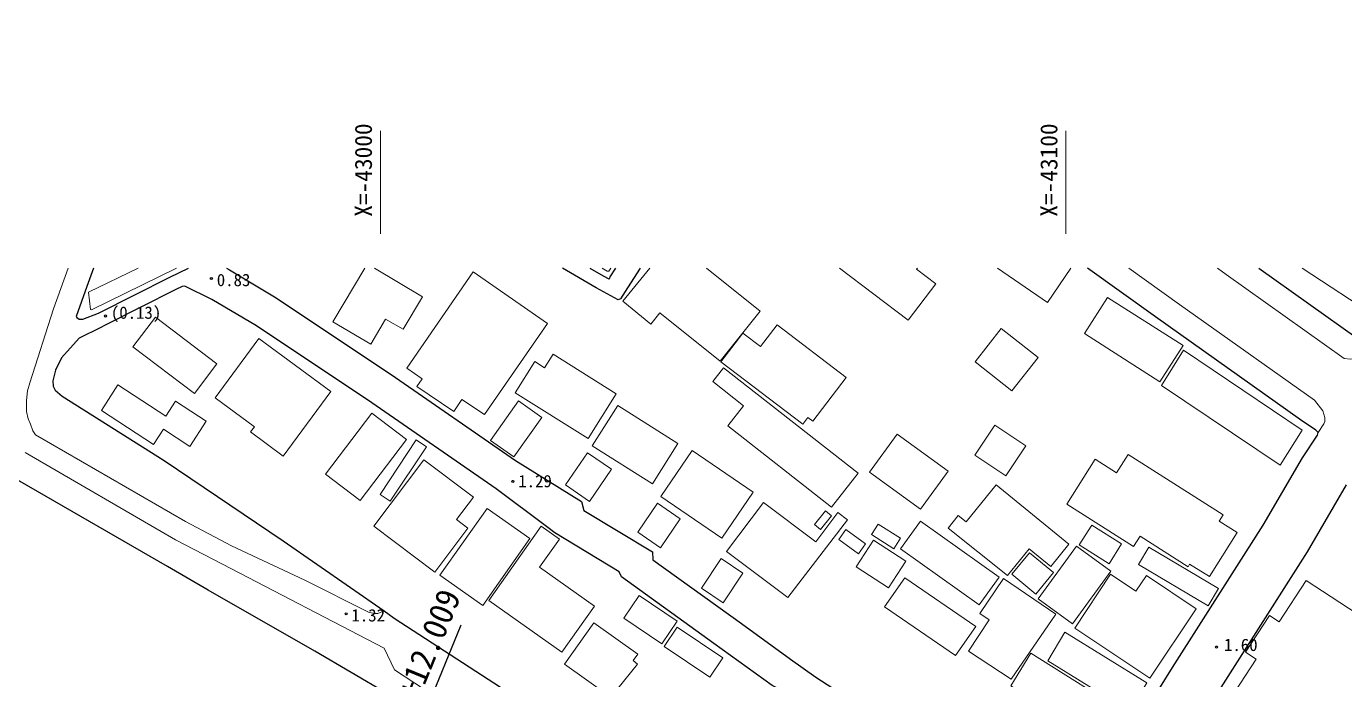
# Model space of a CAD drawing. Header units: metres. Extents: x -18 to 909, y -213 to 1219.
# Drawn here: x 188.3 to 380.6, y 494 to 589.3 of the extents above; entities that cross this region are included whole.
import ezdxf
from ezdxf.enums import TextEntityAlignment as Align

# ---------------------------------------------------------------- set-up
doc = ezdxf.new("R2010")
doc.units = ezdxf.units.M
doc.linetypes.add('CENTER', pattern=[5.08, 3.175, -0.635, 0.635, -0.635])
for name, color, linetype in [('S-SUV', 7, 'Continuous'), ('S-SUV-CELN', 7, 'Continuous'), ('S-SUV-HTXT', 7, 'Continuous'), ('S-SUV-RIV', 7, 'Continuous'), ('S-SUV-SRVR', 7, 'Continuous'), ('S-SUV-STR', 7, 'Continuous'), ('S-SUV-TTL', 7, 'Continuous')]:
    doc.layers.add(name, color=color, linetype=linetype)
doc.styles.add('JP', font='msgothic.ttc')

msp = doc.modelspace()

# ---------------------------------------------------------------- linework, layer by layer
at = {"layer": 'S-SUV', "lineweight": 25, "true_color": 0xffffff}
msp.add_line((230.06, 449.04), (251.76, 502.02), dxfattribs=at)
at = {"layer": 'S-SUV', "lineweight": 13, "true_color": 0xffffff}
for points in [[(188.84, 537.29), (192.31, 548.07), (194.42, 554)], [(349.15, 554), (356.57, 548.73), (376.25, 534.74)], [(362.1, 554), (363.37, 553.1), (380.6, 540.85)], [(385.8, 543.11), (384.91, 542.09), (383.84, 541.26), (382.44, 540.88), (381.52, 540.75), (380.6, 540.85)], [(188.84, 537.29), (188.53, 536.11), (188.35, 534.71), (188.36, 533.09), (188.59, 532.02), (188.96, 531.25), (189.29, 530.29), (189.68, 529.7), (211.57, 517.05), (218.28, 513.54)], [(376.25, 534.74), (377.47, 533.21), (377.77, 532.22), (377.74, 531.66), (377.62, 531.3), (376.77, 530.04)], [(321.45, 444.31), (309.37, 451.09), (304.45, 454.05), (300.91, 457.27), (299.05, 459.65), (297.57, 461.79), (296.73, 462.75), (295.72, 463.51), (292.94, 465.58), (276.59, 475.87), (251.74, 491.7), (247.97, 491.58), (242.04, 495.46), (240.55, 498.62), (216.96, 510.84), (210.12, 514.42), (188.18, 527.11)], [(240.53, 504.03), (239.59, 503.66), (239.07, 503.65), (238.26, 503.87), (228.96, 508.54), (218.28, 513.54)]]:
    msp.add_lwpolyline(points, dxfattribs=at)
at = {"layer": 'S-SUV-CELN', "linetype": 'CENTER', "lineweight": 25, "true_color": 0xffffff}
for start, end in [(248.8722, 247.7276), (251.6868, 248.8722), (251.7369, 251.6868), (254.6017, 251.7369), (255.646, 254.6017)]:
    msp.add_arc((381.66, 819.2), 400, start, end, dxfattribs=at)
at = {"layer": 'S-SUV-RIV', "lineweight": 13, "true_color": 0x0000ff}
for points in [[(197.41, 550.52), (204.63, 554)], [(210.26, 554), (197.84, 547.94), (197.68, 547.96), (197.41, 550.52)], [(273.6, 554), (273.33, 553.58), (273.09, 553.58), (272.35, 554)]]:
    msp.add_lwpolyline(points, dxfattribs=at)
at = {"layer": 'S-SUV-SRVR', "lineweight": 25, "true_color": 0x808080}
for points in [[(198.13, 554), (197.17, 551.31), (195.62, 546.95), (195.72, 546.79), (196.04, 546.56), (196.56, 546.56), (198.86, 547.43), (209.26, 552.68), (211.97, 554)], [(217.55, 554), (217.97, 553.75)], [(271.48, 551.16), (266.55, 554)], [(270.56, 554), (272.48, 552.89), (273.31, 552.47), (273.44, 552.53), (273.51, 552.74), (274.32, 554)], [(277.88, 554), (276.03, 551.12)], [(374.22, 531.89), (353.08, 546.92), (343.12, 554)], [(368.14, 554), (382.63, 543.71)], [(217.97, 553.75), (224.55, 549.83), (241.58, 538.49), (259.71, 525.94), (269.3, 519.99), (269.68, 518.69), (279.69, 512.64), (279.74, 511.5), (292.64, 502.2), (299.82, 497.02), (303.5, 494.39), (317.15, 485.54), (323.76, 481.36), (338.4, 472.02)], [(210.13, 550.88), (199.76, 545.64)], [(215.41, 549.45), (211.48, 551.37), (211.06, 551.31), (210.13, 550.88)], [(276.03, 551.12), (275.03, 549.53), (274.66, 549.41), (271.48, 551.16)], [(336.14, 468.48), (321.62, 477.75), (315.03, 482.14), (301.23, 491.09), (297.14, 493.17), (288.63, 499.29), (275.17, 509), (274.83, 509.74), (265.41, 515.42), (264.24, 516.36), (256.87, 521.82), (238.74, 534.37), (221.89, 545.6), (215.41, 549.45)], [(199.76, 545.64), (199.19, 545.37), (196.03, 543.82), (193.47, 540.93), (192.57, 539.12), (192.22, 537.56)], [(192.22, 537.56), (192.26, 536.81), (192.52, 536.24), (193.56, 535.34)], [(193.56, 535.34), (208.46, 525.97), (225.82, 514.24), (240.53, 504.03)], [(376.77, 530.04), (376.44, 530.41), (374.22, 531.89)], [(374.48, 526.37), (376.7, 529.67), (376.77, 530.04)], [(340.87, 472.15), (344.44, 477.95), (355.53, 495.8), (368.77, 516.55), (374.48, 526.37)], [(320.62, 442.27), (312.12, 446.65), (291.63, 456.73), (294.05, 461.04), (274.62, 472.4), (251.62, 485.75), (230.41, 498.18), (214.84, 507.06), (208.92, 510.49), (186.18, 523.65)], [(380.87, 522.44), (375.17, 512.64), (361.89, 491.82), (350.87, 474.09), (347.15, 468.05), (343.08, 462.17), (333.86, 447.11), (333.58, 446.02)], [(240.53, 504.03), (242.01, 503), (257.52, 492.9), (273.08, 482.9), (296.85, 468.55), (301.75, 466.18)]]:
    msp.add_lwpolyline(points, dxfattribs=at)
for centre in [(215.33, 552.5), (199.9, 547.03), (259.31, 522.92), (235, 503.61), (361.94, 498.77)]:
    msp.add_circle(centre, 0.15, dxfattribs=at)
at = {"layer": 'S-SUV-STR', "lineweight": 13, "true_color": 0x808080}
for points in [[(243.29, 545.1), (240.75, 546.59), (238.6, 542.91), (233.07, 546.18), (237.72, 554)], [(239.13, 554), (246.12, 549.83), (243.29, 545.1)], [(289.56, 540.45), (280.74, 547.49), (279.45, 545.86), (275.37, 549.17), (279.31, 554)], [(287.56, 554), (295.4, 547.71), (289.56, 540.45)], [(316.99, 546.44), (306.94, 554)], [(318.32, 554), (318.21, 553.86), (321.02, 551.73), (316.99, 546.44)], [(337.3, 549.02), (330.03, 554)], [(340.72, 554), (337.3, 549.02)], [(385.6, 546.69), (374.44, 553.98), (374.45, 554)], [(255.15, 532.65), (251.88, 534.87), (250.68, 533.1), (245.3, 536.75), (246.08, 537.87), (243.82, 539.44), (253.54, 553.45), (264.38, 545.92), (255.15, 532.65)], [(353.7, 537.43), (342.68, 544.46), (346.07, 549.75), (357.09, 542.73), (353.7, 537.43)], [(212.87, 535.71), (203.87, 542.52), (207.16, 546.86), (216.15, 540.04), (212.87, 535.71)], [(301.6, 531.24), (289.66, 540.36), (292.87, 544.55), (295.45, 542.58), (297.88, 545.76), (307.93, 538.06), (303.05, 531.69), (302.35, 532.23), (301.6, 531.24)], [(332.1, 536.12), (326.73, 540.36), (330.56, 545.22), (335.94, 540.98), (332.1, 536.12)], [(225.79, 526.61), (221.03, 530.12), (221.6, 530.89), (215.87, 535.11), (222.27, 543.77), (232.75, 536.04), (225.79, 526.61)], [(270.28, 529.15), (259.65, 535.84), (262.51, 540.38), (263.92, 539.49), (265.17, 541.48), (274.39, 535.67), (270.28, 529.15)], [(371.26, 525.29), (353.95, 536.92), (357.13, 542.04), (374.45, 530.41), (371.26, 525.29)], [(305.81, 519.17), (290.68, 531.04), (292.97, 533.95), (288.48, 537.48), (290.06, 539.49), (309.68, 524.1), (305.81, 519.17)], [(212.2, 528.02), (208.33, 530.54), (206.91, 528.3), (199.28, 533.26), (201.68, 536.99), (208.68, 532.44), (210.09, 534.6), (214.58, 531.68), (212.2, 528.02)], [(259.46, 526.49), (256.07, 528.88), (260.14, 534.64), (263.52, 532.25), (259.46, 526.49)], [(237.02, 520.12), (232, 523.97), (238.75, 532.87), (243.77, 529.02), (237.02, 520.12)], [(279.67, 522.56), (270.9, 528.12), (274.62, 533.98), (283.38, 528.42), (279.67, 522.56)], [(331.2, 523.72), (326.7, 526.74), (329.64, 531.13), (334.14, 528.11), (331.2, 523.72)], [(241.43, 520.03), (239.94, 521.02), (245.21, 528.96), (246.7, 527.97), (241.43, 520.03)], [(318.79, 518.86), (311.35, 524.25), (315.36, 529.78), (322.79, 524.39), (318.79, 518.86)], [(270.5, 520), (266.98, 522.41), (270.2, 527.1), (273.72, 524.69), (270.5, 520)], [(289.81, 514.65), (280.9, 520.74), (285.46, 527.42), (294.37, 521.33), (289.81, 514.65)], [(247.92, 509.69), (239.01, 516.38), (246.3, 526.08), (253.56, 520.63), (251.1, 517.35), (252.75, 516.11), (247.92, 509.69)], [(357.8, 510.48), (350.8, 514.92), (349.86, 513.44), (340.12, 519.6), (344.26, 526.14), (347.36, 524.18), (349.06, 526.86), (362.91, 518.06), (362.32, 517.14), (364.99, 515.47), (360.94, 509.03), (358.03, 510.85), (357.8, 510.48)], [(331.45, 509.18), (322.81, 516.12), (324.29, 517.95), (325.44, 517.01), (329.82, 522.4), (340.42, 513.76), (337.77, 510.52), (334.64, 513.09), (331.45, 509.18)], [(280.87, 513.22), (277.55, 515.53), (280.41, 519.76), (283.73, 517.44), (280.87, 513.22)], [(299.41, 506.01), (290.49, 512.72), (295.85, 519.84), (303.5, 514.09), (306.73, 518.4), (308.14, 517.31), (299.41, 506.01)], [(254.92, 504.85), (248.68, 509.27), (255.56, 518.99), (261.8, 514.58), (254.92, 504.85)], [(304.17, 515.91), (303.33, 516.62), (304.94, 518.63), (305.78, 517.92), (304.17, 515.91)], [(266.47, 498.01), (255.79, 505.55), (263.46, 516.39), (266.13, 514.51), (263.22, 510.39), (271.22, 504.74), (266.47, 498.01)], [(309.74, 512.37), (306.85, 514.47), (307.87, 515.91), (310.76, 513.8), (309.74, 512.37)], [(314.87, 513.11), (311.63, 515.17), (312.6, 516.69), (315.84, 514.64), (314.87, 513.11)], [(327.35, 504.94), (315.88, 513.1), (318.76, 517.14), (330.23, 508.98), (327.35, 504.94)], [(346.29, 510.92), (341.92, 513.67), (343.75, 516.56), (348.11, 513.81), (346.29, 510.92)], [(314.12, 507.39), (309.4, 510.45), (311.92, 514.34), (316.64, 511.27), (314.12, 507.39)], [(340.94, 502.15), (335.93, 505.81), (341.54, 513.49), (346.56, 509.83), (340.94, 502.15)], [(290.01, 505.23), (286.84, 507.37), (289.7, 511.7), (292.88, 509.55), (290.01, 505.23)], [(335.58, 506.5), (332.1, 509.38), (334.68, 512.51), (338.16, 509.63), (335.58, 506.5)], [(360.76, 504.78), (350.58, 510.8), (352.07, 513.32), (362.24, 507.3), (360.76, 504.78)], [(323.86, 497.52), (313.5, 504.64), (316.5, 508.88), (326.86, 501.76), (323.86, 497.52)], [(331.98, 494.07), (325.76, 498.17), (328.79, 502.75), (327.41, 503.66), (330.9, 508.77), (338.5, 503.54), (331.98, 494.07)], [(352.23, 494.25), (341.3, 501.54), (346.5, 509.38), (350.2, 506.91), (351.73, 509.22), (358.97, 504.35), (352.23, 494.25)], [(383.79, 476.7), (371.23, 484.9), (373.83, 488.88), (371.88, 490.15), (369.12, 485.93), (363.08, 489.87), (367.73, 497), (366.19, 498.01), (369.7, 503.38), (371.12, 502.46), (375.05, 508.48), (383.58, 502.9), (386.98, 508.1), (392.61, 504.42), (391.64, 502.94), (393, 502.05), (387.53, 493.67), (390.83, 491.51), (386.53, 484.93), (384.09, 486.52), (383.39, 485.45), (387.67, 482.74), (383.79, 476.7)], [(281.03, 499.26), (275.51, 502.99), (277.75, 506.29), (283.27, 502.56), (281.03, 499.26)], [(273.61, 491.46), (266.82, 496.29), (271.11, 502.32), (277.52, 497.75), (276.84, 496.79), (277.48, 496.29), (273.61, 491.46)], [(288.03, 494.4), (281.38, 498.85), (283.28, 501.66), (289.93, 497.22), (288.03, 494.4)], [(349.29, 489.35), (337.36, 496.76), (339.85, 500.96), (351.78, 493.55), (349.29, 489.35)], [(346.48, 483.97), (331.94, 493.11), (334.89, 497.88), (349.43, 488.74), (346.48, 483.97)]]:
    msp.add_lwpolyline(points, dxfattribs=at)
at = {"layer": 'S-SUV-TTL', "lineweight": 13, "true_color": 0xffffff}
for p, q in [((240, 559), (240, 574)), ((340, 559), (340, 574))]:
    msp.add_line(p, q, dxfattribs=at)

# ---------------------------------------------------------------- texts
at = {"layer": 'S-SUV-HTXT', "true_color": 0xffffff, "style": 'JP'}
msp.add_text('NO.3+12.009', height=3.5, rotation=67.7276, dxfattribs=at).set_placement((242.86, 481.62), align=Align.BOTTOM_LEFT)
at = {"layer": 'S-SUV-SRVR', "true_color": 0x808080, "style": 'JP'}
for s, p in [('0.83', (216.12, 550.84)), ('(0.13)', (200.67, 546.08)), ('1.29', (260.1, 521.52)), ('1.32', (235.76, 501.96)), ('1.60', (363.05, 497.65))]:
    msp.add_text(s, height=1.8, dxfattribs=at).set_placement(p, align=Align.BOTTOM_LEFT)
at = {"layer": 'S-SUV-TTL', "true_color": 0xffffff, "style": 'JP'}
for s, p in [('X=-43000', (239.5, 561.5)), ('X=-43100', (339.5, 561.5))]:
    msp.add_text(s, height=2.5, rotation=90, dxfattribs=at).set_placement(p, align=Align.BOTTOM_LEFT)

doc.saveas('drawing.dxf')
